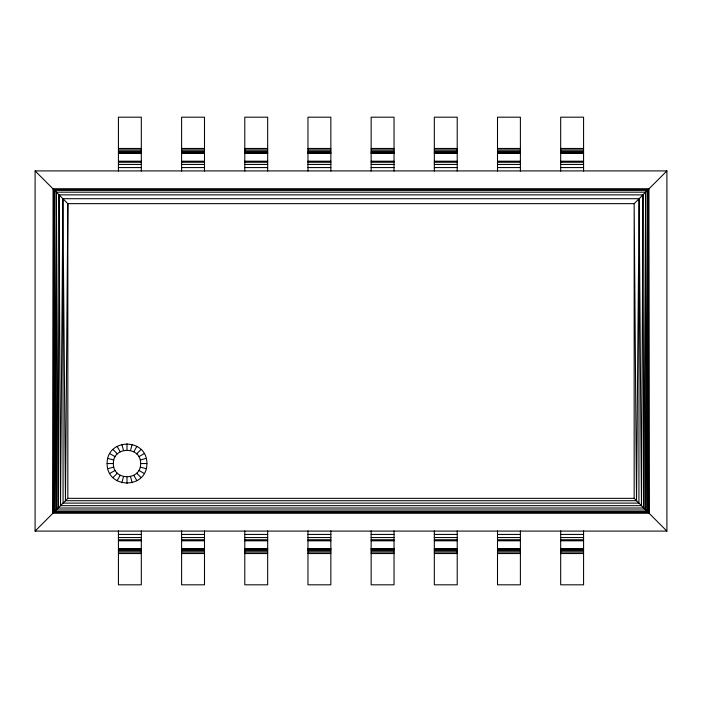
<?xml version="1.0" encoding="UTF-8"?>
<svg xmlns="http://www.w3.org/2000/svg" width="702" height="702" viewBox="0 0 702 702"><rect width="100%" height="100%" fill="white"/><g stroke="black" fill="none" stroke-linecap="round" stroke-linejoin="round"><path stroke-width="1.05" d="M56.186 510.003L56.371 192.181L645.629 192.181L645.814 510.003L56.186 510.003L54.572 190.391L647.428 190.391L648.402 512.592L53.598 512.592L53.58 189.391L648.42 189.391L648.964 513.144L53.036 513.144L53.036 188.856L648.964 188.856L648.964 513.144M648.402 512.592L648.42 189.391M53.036 513.144L53.58 189.391M53.598 512.592L54.572 190.391L54.642 511.547L647.358 511.547L647.428 190.391L645.814 510.003M58.178 508.011L59.047 194.866L642.953 194.866L643.822 508.011L58.178 508.011L56.371 192.181M59.047 194.866L60.512 505.668L641.488 505.668L642.953 194.866M643.822 508.011L645.629 192.181M60.512 505.668L62.89 198.701L639.11 198.701L641.488 505.668M65.479 500.71L62.89 198.701L63.075 503.115L638.925 503.115L639.11 198.701L636.521 500.71L65.479 500.71L67.84 203.65L35.1 170.911L35.1 531.089L666.9 531.089L666.9 170.911L35.1 170.911M107.108 463.548C106.844 437.706 147.166 437.706 146.902 463.548C147.166 489.382 106.844 489.382 107.108 463.548L113.364 463.548C112.706 481.063 141.304 481.063 140.637 463.548C141.304 446.024 112.706 446.024 113.364 463.548M121.85 482.765L123.473 476.719M130.537 450.368L132.151 444.322M117.05 480.773L120.182 475.351M133.819 451.737L136.951 446.314M35.1 531.089L67.84 498.35L634.16 498.35L666.9 531.089M112.934 477.614L117.357 473.183M136.644 453.904L141.076 449.473M666.9 170.911L634.16 203.65L67.84 203.65L67.84 498.35M109.766 473.49L115.189 470.366M138.812 456.721L144.235 453.597M107.783 468.69L113.829 467.076M140.172 460.012L146.227 458.397M118.427 148.455L141.313 148.455M181.607 148.455L204.493 148.455M244.787 148.455L267.673 148.455M307.967 148.455L330.853 148.455M371.147 148.455L394.033 148.455M434.327 148.455L457.213 148.455M497.507 148.455L520.393 148.455M560.687 148.455L583.573 148.455M118.427 149.895L141.313 149.895M181.607 149.895L204.493 149.895M244.787 149.895L267.673 149.895M307.967 149.895L330.853 149.895M371.147 149.895L394.033 149.895M434.327 149.895L457.213 149.895M497.507 149.895L520.393 149.895M560.687 149.895L583.573 149.895M118.427 151.211L141.313 151.211M181.607 151.211L204.493 151.211M244.787 151.211L267.673 151.211M307.967 151.211L330.853 151.211M371.147 151.211L394.033 151.211M434.327 151.211L457.213 151.211M497.507 151.211L520.393 151.211M560.687 151.211L583.573 151.211M118.427 152.29L141.313 152.29M181.607 152.29L204.493 152.29M244.787 152.29L267.673 152.29M307.967 152.29L330.853 152.29M371.147 152.29L394.033 152.29M434.327 152.29L457.213 152.29M497.507 152.29L520.393 152.29M560.687 152.29L583.573 152.29M118.427 153.045L141.313 153.045M181.607 153.045L204.493 153.045M244.787 153.045L267.673 153.045M307.967 153.045L330.853 153.045M371.147 153.045L394.033 153.045M434.327 153.045L457.213 153.045M497.507 153.045L520.393 153.045M560.687 153.045L583.573 153.045M118.427 153.405L141.313 153.405M181.607 153.405L204.493 153.405M244.787 153.405L267.673 153.405M307.967 153.405L330.853 153.405M371.147 153.405L394.033 153.405M434.327 153.405L457.213 153.405M497.507 153.405L520.393 153.405M560.687 153.405L583.573 153.405M118.427 161.206L141.313 161.206M181.607 161.206L204.493 161.206M244.787 161.206L267.673 161.206M307.967 161.206L330.853 161.206M371.147 161.206L394.033 161.206M434.327 161.206L457.213 161.206M497.507 161.206L520.393 161.206M560.687 161.206L583.573 161.206M118.427 162.25L141.313 162.25M181.607 162.25L204.493 162.25M244.787 162.25L267.673 162.25M307.967 162.25L330.853 162.25M371.147 162.25L394.033 162.25M434.327 162.25L457.213 162.25M497.507 162.25L520.393 162.25M560.687 162.25L583.573 162.25M118.427 164.435L141.313 164.435M181.607 164.435L204.493 164.435M244.787 164.435L267.673 164.435M307.967 164.435L330.853 164.435M371.147 164.435L394.033 164.435M434.327 164.435L457.213 164.435M497.507 164.435L520.393 164.435M560.687 164.435L583.573 164.435M118.427 167.576L141.313 167.576M181.607 167.576L204.493 167.576M244.787 167.576L267.673 167.576M307.967 167.576L330.853 167.576M371.147 167.576L394.033 167.576M434.327 167.576L457.213 167.576M497.507 167.576L520.393 167.576M560.687 167.576L583.573 167.576M140.637 463.548L146.902 463.548M118.427 534.424L141.313 534.424M181.607 534.424L204.493 534.424M244.787 534.424L267.673 534.424M307.967 534.424L330.853 534.424M371.147 534.424L394.033 534.424M434.327 534.424L457.213 534.424M497.507 534.424L520.393 534.424M560.687 534.424L583.573 534.424M118.427 537.565L141.313 537.565M181.607 537.565L204.493 537.565M244.787 537.565L267.673 537.565M307.967 537.565L330.853 537.565M371.147 537.565L394.033 537.565M434.327 537.565L457.213 537.565M497.507 537.565L520.393 537.565M560.687 537.565L583.573 537.565M118.427 539.75L141.313 539.75M181.607 539.75L204.493 539.75M244.787 539.75L267.673 539.75M307.967 539.75L330.853 539.75M371.147 539.75L394.033 539.75M434.327 539.75L457.213 539.75M497.507 539.75L520.393 539.75M560.687 539.75L583.573 539.75M118.427 540.794L141.313 540.794M181.607 540.794L204.493 540.794M244.787 540.794L267.673 540.794M307.967 540.794L330.853 540.794M371.147 540.794L394.033 540.794M434.327 540.794L457.213 540.794M497.507 540.794L520.393 540.794M560.687 540.794L583.573 540.794M118.427 548.595L141.313 548.595M181.607 548.595L204.493 548.595M244.787 548.595L267.673 548.595M307.967 548.595L330.853 548.595M371.147 548.595L394.033 548.595M434.327 548.595L457.213 548.595M497.507 548.595L520.393 548.595M560.687 548.595L583.573 548.595M118.427 548.955L141.313 548.955M181.607 548.955L204.493 548.955M244.787 548.955L267.673 548.955M307.967 548.955L330.853 548.955M371.147 548.955L394.033 548.955M434.327 548.955L457.213 548.955M497.507 548.955L520.393 548.955M560.687 548.955L583.573 548.955M118.427 549.71L141.313 549.71M181.607 549.71L204.493 549.71M244.787 549.71L267.673 549.71M307.967 549.71L330.853 549.71M371.147 549.71L394.033 549.71M434.327 549.71L457.213 549.71M497.507 549.71L520.393 549.71M560.687 549.71L583.573 549.71M118.427 550.789L141.313 550.789M181.607 550.789L204.493 550.789M244.787 550.789L267.673 550.789M307.967 550.789L330.853 550.789M371.147 550.789L394.033 550.789M434.327 550.789L457.213 550.789M497.507 550.789L520.393 550.789M560.687 550.789L583.573 550.789M118.427 552.105L141.313 552.105M181.607 552.105L204.493 552.105M244.787 552.105L267.673 552.105M307.967 552.105L330.853 552.105M371.147 552.105L394.033 552.105M434.327 552.105L457.213 552.105M497.507 552.105L520.393 552.105M560.687 552.105L583.573 552.105M118.427 553.545L141.313 553.545M181.607 553.545L204.493 553.545M244.787 553.545L267.673 553.545M307.967 553.545L330.853 553.545M371.147 553.545L394.033 553.545M434.327 553.545L457.213 553.545M497.507 553.545L520.393 553.545M560.687 553.545L583.573 553.545M107.783 458.397L113.829 460.012M140.172 467.076L146.227 468.69M109.766 453.597L115.189 456.721M138.812 470.366L144.235 473.49M112.934 449.473L117.357 453.904M136.644 473.183L141.076 477.614M117.05 446.314L120.182 451.737M133.819 475.351L136.951 480.773M121.85 444.322L123.473 450.368M130.537 476.719L132.151 482.765M636.521 500.71L634.16 203.65L634.16 498.35M583.573 171.077L583.573 117.181L560.687 117.181L560.687 171.077M583.573 530.923L583.573 584.819L560.687 584.819L560.687 530.923M520.393 171.077L520.393 117.181L497.507 117.181L497.507 171.077M520.393 530.923L520.393 584.819L497.507 584.819L497.507 530.923M457.213 171.077L457.213 117.181L434.327 117.181L434.327 171.077M457.213 530.923L457.213 584.819L434.327 584.819L434.327 530.923M394.033 171.077L394.033 117.181L371.147 117.181L371.147 171.077M394.033 530.923L394.033 584.819L371.147 584.819L371.147 530.923M330.853 171.077L330.853 117.181L307.967 117.181L307.967 171.077M330.853 530.923L330.853 584.819L307.967 584.819L307.967 530.923M267.673 171.077L267.673 117.181L244.787 117.181L244.787 171.077M267.673 530.923L267.673 584.819L244.787 584.819L244.787 530.923M204.493 171.077L204.493 117.181L181.607 117.181L181.607 171.077M204.493 530.923L204.493 584.819L181.607 584.819L181.607 530.923M141.313 171.077L141.313 117.181L118.427 117.181L118.427 171.077M141.313 530.923L141.313 584.819L118.427 584.819L118.427 530.923M127.001 443.646L127.001 449.903M127.001 477.184L127.001 483.441"/></g></svg>
